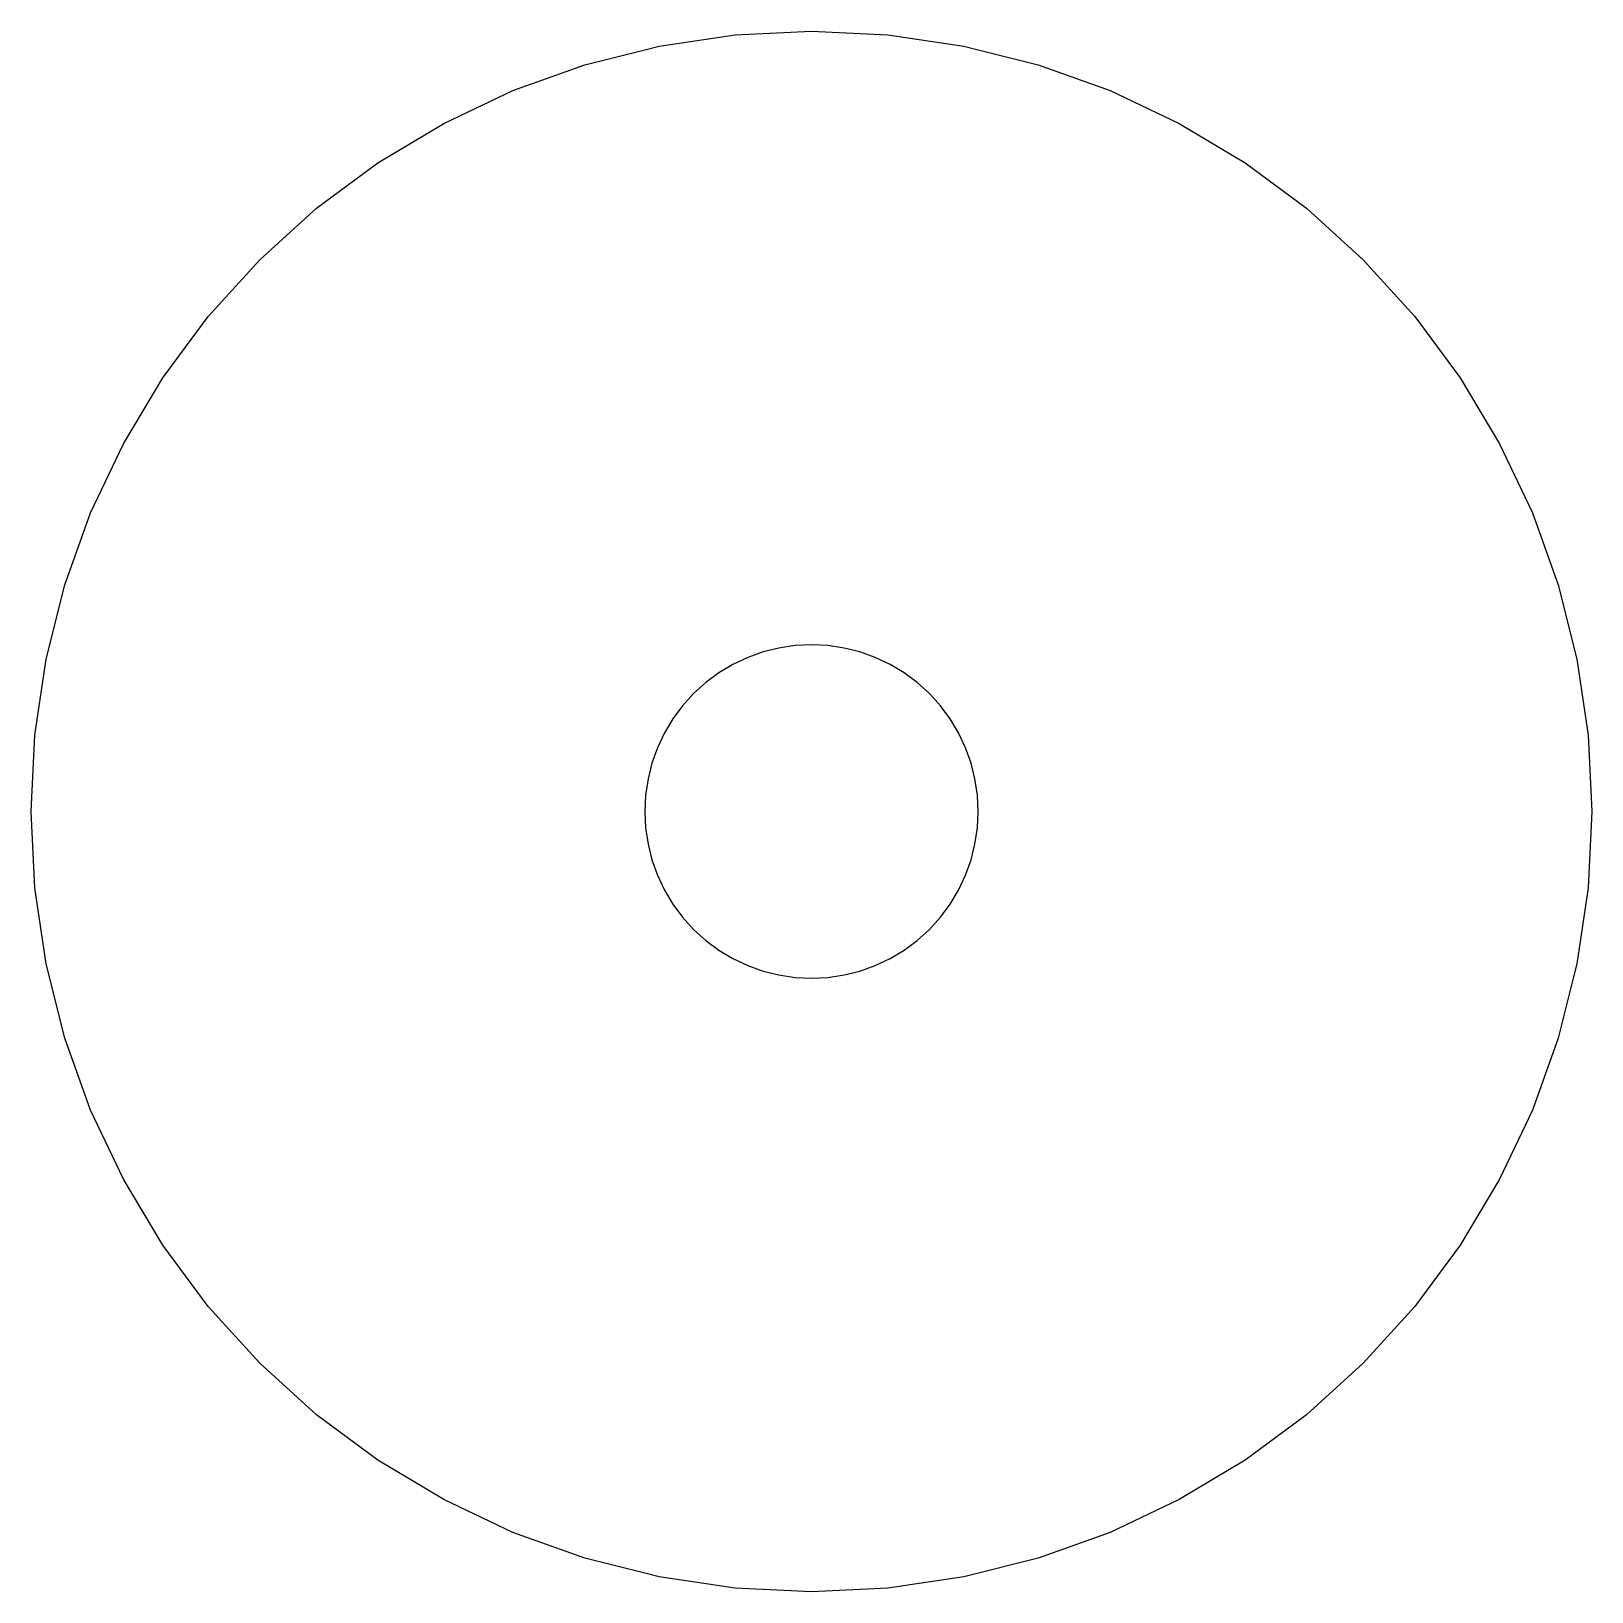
# Model space of a CAD drawing. Extents: x -52 to 52, y 54 to 156.
import ezdxf

# ---------------------------------------------------------------- set-up
doc = ezdxf.new("R2010")
doc.units = 0
doc.layers.get('0').update_dxf_attribs({"linetype": 'CONTINUOUS'})

msp = doc.modelspace()

# ---------------------------------------------------------------- linework, layer by layer
at = {"color": 7}
for points in [[(51.251999, 110.048), (51.5, 105), (51.251999, 99.952), (50.509998, 94.953), (50.270561, 93.997), (49.282001, 90.05), (47.580002, 85.292), (45.418999, 80.723), (42.820999, 76.388), (39.810001, 72.328999), (36.416, 68.584), (32.671001, 65.189999), (28.612, 62.179001), (24.277, 59.581001), (19.708, 57.419998), (14.95, 55.717999), (10.047, 54.490002), (5.048, 53.748001), (0, 53.5), (-5.048, 53.748001), (-10.047, 54.490002), (-11.003, 54.729439), (-14.95, 55.717999), (-19.708, 57.419998), (-24.277, 59.581001), (-28.612, 62.179001), (-32.671001, 65.189999), (-36.416, 68.584), (-39.810001, 72.328999), (-42.820999, 76.388), (-45.418999, 80.723), (-47.580002, 85.292), (-49.282001, 90.05), (-50.509998, 94.953), (-51.251999, 99.952), (-51.5, 105), (-51.251999, 110.048), (-50.509998, 115.047), (-49.282001, 119.95), (-47.580002, 124.708), (-45.418999, 129.277), (-42.820999, 133.612), (-39.810001, 137.671001), (-36.416, 141.416), (-32.671001, 144.810001), (-28.612, 147.820999), (-24.277, 150.418999), (-19.708, 152.580002), (-14.95, 154.282001), (-11.003, 155.270561), (-10.047, 155.509998), (-5.048, 156.251999), (0, 156.5), (5.048, 156.251999), (10.047, 155.509998), (11.003, 155.270561), (14.95, 154.282001), (19.708, 152.580002), (24.277, 150.418999), (28.612, 147.820999), (32.671001, 144.810001), (36.416, 141.416), (39.810001, 137.671001), (42.820999, 133.612), (45.418999, 129.277), (47.580002, 124.708), (49.282001, 119.95), (50.509998, 115.047)], [(1.078, 115.95), (0, 116.003), (-1.078, 115.95), (-2.146, 115.791), (-3.194, 115.529), (-4.21, 115.165), (-5.187, 114.703), (-6.113, 114.148), (-6.98, 113.505), (-7.78, 112.78), (-8.505, 111.98), (-9.148, 111.113), (-9.703, 110.187), (-10.165, 109.21), (-10.529, 108.194), (-10.791, 107.146), (-10.95, 106.078), (-11.003, 105), (-10.95, 103.922), (-10.791, 102.854), (-10.529, 101.806), (-10.165, 100.79), (-9.703, 99.813), (-9.148, 98.887), (-8.505, 98.02), (-7.78, 97.22), (-6.98, 96.495), (-6.113, 95.852), (-5.187, 95.297), (-4.21, 94.835), (-3.194, 94.471), (-2.146, 94.209), (-1.078, 94.05), (0, 93.997), (1.078, 94.05), (2.146, 94.209), (3.194, 94.471), (4.21, 94.835), (5.187, 95.297), (6.113, 95.852), (6.98, 96.495), (7.78, 97.22), (8.505, 98.02), (9.148, 98.887), (9.703, 99.813), (10.165, 100.79), (10.529, 101.806), (10.791, 102.854), (10.95, 103.922), (11.003, 105), (10.95, 106.078), (10.791, 107.146), (10.529, 108.194), (10.165, 109.21), (9.703, 110.187), (9.148, 111.113), (8.505, 111.98), (7.78, 112.78), (6.98, 113.505), (6.113, 114.148), (5.187, 114.703), (4.21, 115.165), (3.194, 115.529), (2.146, 115.791), (1.078, 115.95)]]:
    msp.add_lwpolyline(points, close=True, dxfattribs=at)

doc.saveas('drawing.dxf')
